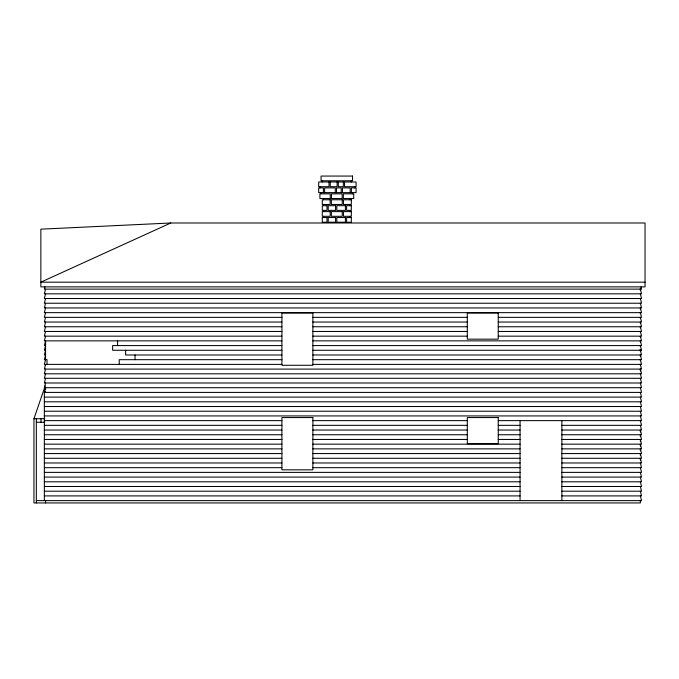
<?xml version="1.0" encoding="UTF-8"?>
<svg xmlns="http://www.w3.org/2000/svg" width="679" height="679" viewBox="0 0 679 679"><rect width="100%" height="100%" fill="white"/><g stroke="black" fill="none" stroke-linecap="round" stroke-linejoin="round"><path stroke-width="1.02" d="M44.924 286.877L44.347 289.118L641.562 289.118L640.984 286.877M45.569 289.118L44.347 293.829L641.562 293.829L640.348 289.118M45.569 293.829L44.347 298.531L641.562 298.531L640.348 293.829M45.569 298.531L44.347 303.233L641.562 303.233L640.348 298.531M45.569 303.233L44.347 307.943L641.562 307.943L640.348 303.233M45.569 307.943L44.347 312.646L641.562 312.646L640.348 307.943L640.348 308.928M45.569 312.646L44.347 317.348L281.912 317.348M45.569 317.348L44.347 322.05L281.912 322.05M45.569 322.05L44.347 326.76L281.912 326.76M45.569 326.76L44.347 331.462L281.912 331.462M45.569 331.462L44.347 336.164L281.912 336.164M45.569 336.164L44.347 340.866L281.912 340.866M45.569 369.096L44.347 373.798L641.562 373.798L640.289 368.892M45.569 378.296L44.347 382.998L641.562 382.998L640.348 378.296M45.569 382.998L44.347 387.709L641.562 387.709L640.348 382.998M44.347 500.61L44.347 392.411L45.569 387.709L45.569 389.568M45.569 373.798L44.347 378.296L641.562 378.296L640.289 373.594M640.348 500.61L640.348 502.935L33.95 502.935L33.95 418.722L45.247 385.825M170.726 222.992L40.859 229.171L40.859 286.877L645.05 286.877L645.05 222.992L170.726 222.992L40.859 282.175L645.05 282.175M312.875 317.348L467.296 317.348M498.25 317.348L641.562 317.348L640.348 312.646L640.348 313.63M312.875 322.05L467.296 322.05M498.25 322.05L641.562 322.05L640.348 317.348L640.348 318.332M312.875 326.76L467.296 326.76M498.25 326.76L641.562 326.76L640.348 322.05L640.348 323.043M312.875 331.462L467.296 331.462M498.25 331.462L641.562 331.462L640.348 326.76L640.348 327.745M312.875 336.164L467.296 336.164M498.25 336.164L641.562 336.164L640.348 331.462L640.348 332.447M312.875 340.866L641.562 340.866L640.348 336.164L640.348 337.149M281.912 345.577L112.638 345.577L112.638 350.279L281.912 350.279M312.875 345.577L641.562 345.577L640.348 340.866L640.348 341.86M639.652 350.067L641.511 350.067M312.875 350.279L641.562 350.279L640.348 345.577L640.348 346.562M281.912 354.981L125.615 354.981L125.615 350.279M312.875 354.981L641.562 354.981L640.289 350.067M281.912 359.683L119.232 359.683L119.232 364.394M312.875 359.683L641.562 359.683L640.289 354.777M281.912 364.394L44.347 364.394L45.569 359.683L45.569 340.866L44.347 345.577L45.569 345.577L44.347 350.279L45.569 350.279L44.347 354.981L45.569 354.981L44.347 359.683L47.021 359.683L47.021 364.394M312.875 364.394L641.562 364.394L640.289 359.48M45.332 365.285L45.569 364.394L44.347 369.096L641.562 369.096L640.289 364.182M44.602 391.427L45.569 391.427M44.347 392.411L641.562 392.411L640.348 387.709M44.347 397.113L641.562 397.113L640.348 392.411M44.347 401.815L641.562 401.815L640.348 397.113M44.347 406.526L641.562 406.526L640.348 401.815M44.347 411.228L641.562 411.228L640.348 406.526M44.347 415.93L641.562 415.93L640.348 411.228M33.95 418.722L44.729 418.722M44.347 420.632L281.912 420.632M312.875 420.632L467.296 420.632M498.25 420.632L641.562 420.632L640.348 415.93M36.335 422.262L44.729 422.262M44.347 425.343L281.912 425.343M312.875 425.343L467.296 425.343M498.25 425.343L520.063 425.343M561.881 425.343L641.562 425.343L640.348 420.632M44.347 430.045L281.912 430.045M312.875 430.045L467.296 430.045M498.25 430.045L520.063 430.045M561.881 430.045L641.562 430.045L640.348 425.343M44.347 434.747L281.912 434.747M312.875 434.747L467.296 434.747M498.25 434.747L520.063 434.747M561.881 434.747L641.562 434.747L640.348 430.045L640.348 431.929M44.347 439.457L281.912 439.457M312.875 439.457L467.296 439.457M498.25 439.457L520.063 439.457M561.881 439.457L641.562 439.457L640.348 434.747L640.348 436.631M44.347 444.159L281.912 444.159M312.875 444.159L520.063 444.159M561.881 444.159L641.562 444.159L640.348 439.457L640.348 441.333M44.347 448.861L281.912 448.861M312.875 448.861L520.063 448.861M561.881 448.861L641.562 448.861L640.348 444.159L640.348 446.035M44.347 453.564L281.912 453.564M312.875 453.564L520.063 453.564M561.881 453.564L641.562 453.564L640.348 448.861L640.348 450.746M44.347 458.274L281.912 458.274M312.875 458.274L520.063 458.274M561.881 458.274L641.562 458.274L640.348 453.564L640.348 455.448M44.347 462.976L281.912 462.976M312.875 462.976L520.063 462.976M561.881 462.976L641.562 462.976L640.348 458.274L640.348 460.15M44.347 467.678L281.912 467.678M312.875 467.678L520.063 467.678M561.881 467.678L641.562 467.678L640.348 462.976M44.347 472.38L520.063 472.38M561.881 472.38L641.562 472.38L640.348 467.678M44.347 477.091L520.063 477.091M561.881 477.091L641.562 477.091L640.348 472.38M44.347 481.793L520.063 481.793M561.881 481.793L641.562 481.793L640.348 477.091M44.347 486.495L520.063 486.495M561.881 486.495L641.562 486.495L640.348 481.793M44.347 491.197L520.063 491.197M561.881 491.197L641.562 491.197L640.348 486.495M44.347 495.908L520.063 495.908M561.881 495.908L641.562 495.908L640.348 491.197M36.335 500.61L641.562 500.61L640.348 495.908M640.348 288.448L640.348 290.332M640.348 350.279L640.348 351.264M640.348 354.981L640.348 355.974M640.348 359.683L640.348 360.676M640.348 364.394L640.348 365.378M640.348 369.096L640.348 370.98M561.881 420.632L561.881 500.61M520.063 420.632L520.063 500.61M354.871 186.7L354.871 187.913M352.545 192.624L352.545 193.838M351.382 192.624L351.382 187.913L356.085 187.913L356.085 192.624L318.689 192.624L318.689 187.913L323.391 187.913L323.391 192.624M351.323 180.775L351.323 181.989M350.169 192.624L350.169 187.913L342.437 187.913L342.437 192.624M350.109 198.54L350.109 199.762M350.109 204.464L350.109 205.686M350.109 210.388L350.109 211.61M350.109 216.312L350.109 217.535M344.542 181.989L344.542 186.7L356.085 186.7L356.085 181.989L318.689 181.989L318.689 186.7L329.026 186.7L329.026 181.989M343.345 181.989L343.345 186.7L338.329 186.7L338.329 181.989M343.37 198.54L343.37 193.838L353.708 193.838L353.708 198.54L319.902 198.54L319.902 193.838L330.24 193.838L330.24 198.54M342.148 198.54L342.148 193.838L331.462 193.838L331.462 198.54M341.223 192.624L341.223 187.913L336.512 187.913L336.512 192.624M337.115 181.989L337.115 186.7L330.24 186.7L330.24 181.989M335.299 192.624L335.299 187.913L324.613 187.913L324.613 192.624M323.51 198.54L323.51 199.762M323.51 204.464L323.51 205.686M323.51 210.388L323.51 211.61M323.51 216.312L323.51 217.535M322.287 180.775L322.287 181.989M321.065 192.624L321.065 193.838M319.902 186.7L319.902 187.913M135.036 354.981L135.036 359.683M117.594 340.866L117.594 345.577M45.569 500.61L45.569 502.935M40.969 418.722L40.969 422.262M36.335 418.722L36.335 502.935M352.545 176.065L321.065 176.065L321.065 180.775L352.545 180.775L352.545 176.065M330.155 199.762L322.287 199.762L322.287 204.464L330.155 204.464L330.155 199.762M342.233 199.762L331.377 199.762L331.377 204.464L342.233 204.464L342.233 199.762M351.323 199.762L343.455 199.762L343.455 204.464L351.323 204.464L351.323 199.762M326.989 205.686L322.287 205.686L322.287 210.388L326.989 210.388L326.989 205.686M335.587 205.686L328.212 205.686L328.212 210.388L335.587 210.388L335.587 205.686M345.399 205.686L336.809 205.686L336.809 210.388L345.399 210.388L345.399 205.686M351.323 205.686L346.621 205.686L346.621 210.388L351.323 210.388L351.323 205.686M330.155 211.61L322.287 211.61L322.287 216.312L330.155 216.312L330.155 211.61M342.233 211.61L331.377 211.61L331.377 216.312L342.233 216.312L342.233 211.61M351.323 211.61L343.455 211.61L343.455 216.312L351.323 216.312L351.323 211.61M326.989 217.535L322.287 217.535L322.287 222.237L326.989 222.237L326.989 217.535M335.587 217.535L328.212 217.535L328.212 222.237L335.587 222.237L335.587 217.535M345.399 217.535L336.809 217.535L336.809 222.237L345.399 222.237L345.399 217.535M351.323 217.535L346.621 217.535L346.621 222.237L351.323 222.237L351.323 217.535M312.875 313.019L281.912 313.019L281.912 365.285L312.875 365.285L312.875 313.019M498.25 313.019L467.296 313.019L467.296 339.152L498.25 339.152L498.25 313.019M312.875 417.56L281.912 417.56L281.912 469.826L312.875 469.826L312.875 417.56M498.25 417.56L467.296 417.56L467.296 443.693L498.25 443.693L498.25 417.56"/></g></svg>
